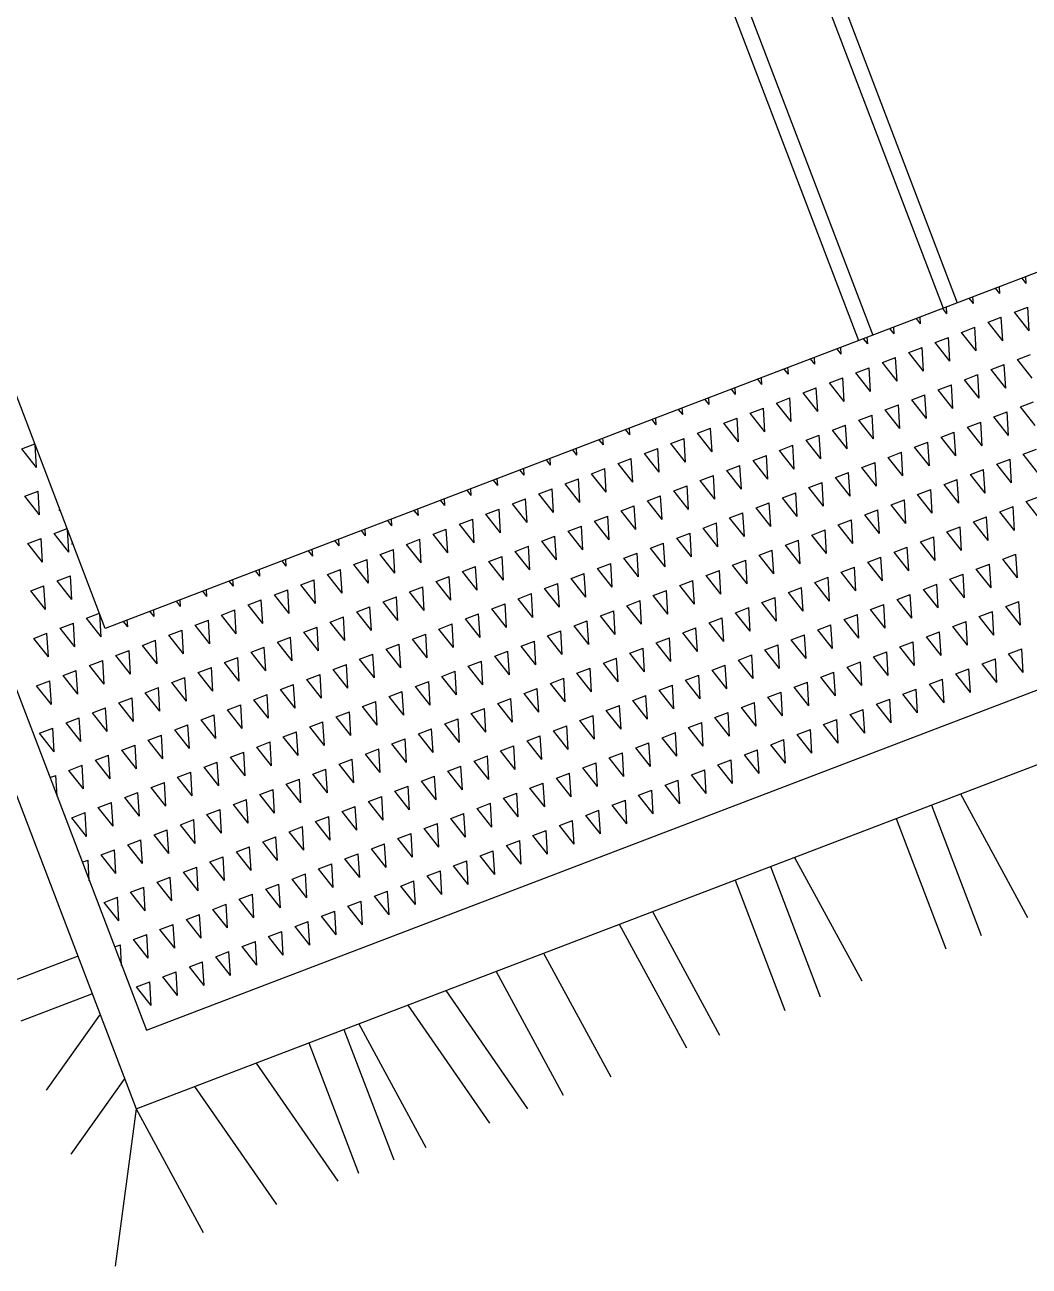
# Model space of a CAD drawing. Header units: inches. Extents: x -5597760 to 21122418, y -37133 to 23298423.
# Drawn here: x 9545069 to 9944739, y 12405907 to 12899630 of the extents above; entities that cross this region are included whole.
import ezdxf

# ---------------------------------------------------------------- set-up
doc = ezdxf.new("R2010")
doc.units = ezdxf.units.IN
doc.header["$MEASUREMENT"] = 0

# ---------------------------------------------------------------- blocks, each defined once
blk = doc.blocks.new('A$C6D2A2628')
for p, q in [((0.29098, 0.42973), (0.29098, 2.42973)), ((1.3599, 1.70425), (1.3599, 0.42973)), ((1.3799, 1.68668), (1.3799, 0.42973)), ((1.4799, 1.59881), (1.4799, 0.42973)), ((1.4999, 1.58124), (1.4999, 0.42973)), ((0.1019, 0.92673), (0.1019, 0.1)), ((0.1519, 0.87673), (0.1519, 0.15)), ((0.28196, 0.55504), (0.27258, 0.57127)), ((0.27258, 0.57127), (0.29098, 0.57127)), ((0.28196, 0.55504), (0.29098, 0.57066)), ((0.26321, 0.52256), (0.25383, 0.5388)), ((0.25383, 0.5388), (0.27258, 0.5388)), ((0.26321, 0.52256), (0.27258, 0.5388)), ((0.29098, 0.51942), (0.28932, 0.52108)), ((0.24446, 0.49008), (0.23508, 0.50632)), ((0.23508, 0.50632), (0.25383, 0.50632)), ((0.24446, 0.49008), (0.25383, 0.50632)), ((0.28196, 0.49008), (0.27258, 0.50632)), ((0.27258, 0.50632), (0.29098, 0.50632)), ((0.28196, 0.49008), (0.29098, 0.50571)), ((0.29098, 0.49622), (0.28932, 0.49456)), ((0.22571, 0.45761), (0.21633, 0.47385)), ((0.21633, 0.47385), (0.23508, 0.47385)), ((0.22571, 0.45761), (0.23508, 0.47385)), ((0.26321, 0.45761), (0.25383, 0.47385)), ((0.25383, 0.47385), (0.27258, 0.47385)), ((0.26321, 0.45761), (0.27258, 0.47385)), ((0.20696, 0.42513), (0.19758, 0.44137)), ((0.19758, 0.44137), (0.21633, 0.44137)), ((0.20696, 0.42513), (0.21633, 0.44137)), ((0.24446, 0.42513), (0.23508, 0.44137)), ((0.23508, 0.44137), (0.25383, 0.44137)), ((0.24446, 0.42513), (0.25383, 0.44137)), ((0.28196, 0.42513), (0.27258, 0.44137)), ((0.27258, 0.44137), (0.29098, 0.44137)), ((0.28196, 0.42513), (0.29098, 0.44076)), ((1.79098, 0.42973), (0.29098, 0.42973)), ((0.31946, 0.42513), (0.3168, 0.42973)), ((0.31946, 0.42513), (0.32211, 0.42973)), ((0.35696, 0.42513), (0.3543, 0.42973)), ((0.35696, 0.42513), (0.35961, 0.42973)), ((0.39446, 0.42513), (0.3918, 0.42973)), ((0.39446, 0.42513), (0.39711, 0.42973)), ((0.43196, 0.42513), (0.4293, 0.42973)), ((0.43196, 0.42513), (0.43461, 0.42973)), ((0.46946, 0.42513), (0.4668, 0.42973)), ((0.46946, 0.42513), (0.47211, 0.42973)), ((0.50696, 0.42513), (0.5043, 0.42973)), ((0.50696, 0.42513), (0.50961, 0.42973)), ((0.54446, 0.42513), (0.5418, 0.42973)), ((0.54446, 0.42513), (0.54711, 0.42973)), ((0.58196, 0.42513), (0.5793, 0.42973)), ((0.58196, 0.42513), (0.58461, 0.42973)), ((0.61946, 0.42513), (0.6168, 0.42973)), ((0.61946, 0.42513), (0.62211, 0.42973)), ((0.65696, 0.42513), (0.6543, 0.42973)), ((0.65696, 0.42513), (0.65961, 0.42973)), ((0.69446, 0.42513), (0.6918, 0.42973)), ((0.69446, 0.42513), (0.69711, 0.42973)), ((0.73196, 0.42513), (0.7293, 0.42973)), ((0.73196, 0.42513), (0.73461, 0.42973)), ((0.76946, 0.42513), (0.7668, 0.42973)), ((0.76946, 0.42513), (0.77211, 0.42973)), ((0.80696, 0.42513), (0.8043, 0.42973)), ((0.80696, 0.42513), (0.80961, 0.42973)), ((0.84446, 0.42513), (0.8418, 0.42973)), ((0.84446, 0.42513), (0.84711, 0.42973)), ((0.88196, 0.42513), (0.8793, 0.42973)), ((0.88196, 0.42513), (0.88461, 0.42973)), ((0.91946, 0.42513), (0.9168, 0.42973)), ((0.91946, 0.42513), (0.92211, 0.42973)), ((0.95696, 0.42513), (0.9543, 0.42973)), ((0.95696, 0.42513), (0.95961, 0.42973)), ((0.99446, 0.42513), (0.9918, 0.42973)), ((0.99446, 0.42513), (0.99711, 0.42973)), ((1.03196, 0.42513), (1.0293, 0.42973)), ((1.03196, 0.42513), (1.03461, 0.42973)), ((1.06946, 0.42513), (1.0668, 0.42973)), ((1.06946, 0.42513), (1.07211, 0.42973)), ((1.10696, 0.42513), (1.1043, 0.42973)), ((1.10696, 0.42513), (1.10961, 0.42973)), ((1.14446, 0.42513), (1.1418, 0.42973)), ((1.14446, 0.42513), (1.14711, 0.42973)), ((1.18196, 0.42513), (1.1793, 0.42973)), ((1.18196, 0.42513), (1.18461, 0.42973)), ((1.21946, 0.42513), (1.2168, 0.42973)), ((1.21946, 0.42513), (1.22211, 0.42973)), ((1.25696, 0.42513), (1.2543, 0.42973)), ((1.25696, 0.42513), (1.25961, 0.42973)), ((1.29446, 0.42513), (1.2918, 0.42973)), ((1.29446, 0.42513), (1.29711, 0.42973)), ((1.33196, 0.42513), (1.3293, 0.42973)), ((1.33196, 0.42513), (1.33461, 0.42973)), ((1.36946, 0.42513), (1.3668, 0.42973)), ((1.36946, 0.42513), (1.37211, 0.42973)), ((1.40696, 0.42513), (1.4043, 0.42973)), ((1.40696, 0.42513), (1.40961, 0.42973)), ((1.44446, 0.42513), (1.4418, 0.42973)), ((1.44446, 0.42513), (1.44711, 0.42973)), ((1.48196, 0.42513), (1.4793, 0.42973)), ((1.48196, 0.42513), (1.48461, 0.42973)), ((1.51946, 0.42513), (1.5168, 0.42973)), ((1.51946, 0.42513), (1.52211, 0.42973)), ((1.55696, 0.42513), (1.5543, 0.42973)), ((1.55696, 0.42513), (1.55961, 0.42973)), ((1.59446, 0.42513), (1.5918, 0.42973)), ((1.59446, 0.42513), (1.59711, 0.42973)), ((0.18821, 0.39266), (0.17883, 0.40889)), ((0.17883, 0.40889), (0.19758, 0.40889)), ((0.18821, 0.39266), (0.19758, 0.40889)), ((0.22571, 0.39266), (0.21633, 0.40889)), ((0.21633, 0.40889), (0.23508, 0.40889)), ((0.22571, 0.39266), (0.23508, 0.40889)), ((0.26321, 0.39266), (0.25383, 0.40889)), ((0.25383, 0.40889), (0.27258, 0.40889)), ((0.26321, 0.39266), (0.27258, 0.40889)), ((0.30071, 0.39266), (0.29133, 0.40889)), ((0.29133, 0.40889), (0.31008, 0.40889)), ((0.30071, 0.39266), (0.31008, 0.40889)), ((0.33821, 0.39266), (0.32883, 0.40889)), ((0.32883, 0.40889), (0.34758, 0.40889)), ((0.33821, 0.39266), (0.34758, 0.40889)), ((0.37571, 0.39266), (0.36633, 0.40889)), ((0.36633, 0.40889), (0.38508, 0.40889)), ((0.37571, 0.39266), (0.38508, 0.40889)), ((0.41321, 0.39266), (0.40383, 0.40889)), ((0.40383, 0.40889), (0.42258, 0.40889)), ((0.41321, 0.39266), (0.42258, 0.40889)), ((0.45071, 0.39266), (0.44133, 0.40889)), ((0.44133, 0.40889), (0.46008, 0.40889)), ((0.45071, 0.39266), (0.46008, 0.40889)), ((0.48821, 0.39266), (0.47883, 0.40889)), ((0.47883, 0.40889), (0.49758, 0.40889)), ((0.48821, 0.39266), (0.49758, 0.40889)), ((0.52571, 0.39266), (0.51633, 0.40889)), ((0.51633, 0.40889), (0.53508, 0.40889)), ((0.52571, 0.39266), (0.53508, 0.40889)), ((0.56321, 0.39266), (0.55383, 0.40889)), ((0.55383, 0.40889), (0.57258, 0.40889)), ((0.56321, 0.39266), (0.57258, 0.40889)), ((0.60071, 0.39266), (0.59133, 0.40889)), ((0.59133, 0.40889), (0.61008, 0.40889)), ((0.60071, 0.39266), (0.61008, 0.40889)), ((0.63821, 0.39266), (0.62883, 0.40889)), ((0.62883, 0.40889), (0.64758, 0.40889)), ((0.63821, 0.39266), (0.64758, 0.40889)), ((0.67571, 0.39266), (0.66633, 0.40889)), ((0.66633, 0.40889), (0.68508, 0.40889)), ((0.67571, 0.39266), (0.68508, 0.40889)), ((0.71321, 0.39266), (0.70383, 0.40889)), ((0.70383, 0.40889), (0.72258, 0.40889)), ((0.71321, 0.39266), (0.72258, 0.40889)), ((0.75071, 0.39266), (0.74133, 0.40889)), ((0.74133, 0.40889), (0.76008, 0.40889)), ((0.75071, 0.39266), (0.76008, 0.40889)), ((0.78821, 0.39266), (0.77883, 0.40889)), ((0.77883, 0.40889), (0.79758, 0.40889)), ((0.78821, 0.39266), (0.79758, 0.40889)), ((0.82571, 0.39266), (0.81633, 0.40889)), ((0.81633, 0.40889), (0.83508, 0.40889)), ((0.82571, 0.39266), (0.83508, 0.40889)), ((0.86321, 0.39266), (0.85383, 0.40889)), ((0.85383, 0.40889), (0.87258, 0.40889)), ((0.86321, 0.39266), (0.87258, 0.40889)), ((0.90071, 0.39266), (0.89133, 0.40889)), ((0.89133, 0.40889), (0.91008, 0.40889)), ((0.90071, 0.39266), (0.91008, 0.40889)), ((0.93821, 0.39266), (0.92883, 0.40889)), ((0.92883, 0.40889), (0.94758, 0.40889)), ((0.93821, 0.39266), (0.94758, 0.40889)), ((0.97571, 0.39266), (0.96633, 0.40889)), ((0.96633, 0.40889), (0.98508, 0.40889)), ((0.97571, 0.39266), (0.98508, 0.40889)), ((1.01321, 0.39266), (1.00383, 0.40889)), ((1.00383, 0.40889), (1.02258, 0.40889)), ((1.01321, 0.39266), (1.02258, 0.40889)), ((1.05071, 0.39266), (1.04133, 0.40889)), ((1.04133, 0.40889), (1.06008, 0.40889)), ((1.05071, 0.39266), (1.06008, 0.40889)), ((1.08821, 0.39266), (1.07883, 0.40889)), ((1.07883, 0.40889), (1.09758, 0.40889)), ((1.08821, 0.39266), (1.09758, 0.40889)), ((1.12571, 0.39266), (1.11633, 0.40889)), ((1.11633, 0.40889), (1.13508, 0.40889)), ((1.12571, 0.39266), (1.13508, 0.40889)), ((1.16321, 0.39266), (1.15383, 0.40889)), ((1.15383, 0.40889), (1.17258, 0.40889)), ((1.16321, 0.39266), (1.17258, 0.40889)), ((1.20071, 0.39266), (1.19133, 0.40889)), ((1.19133, 0.40889), (1.21008, 0.40889)), ((1.20071, 0.39266), (1.21008, 0.40889)), ((1.23821, 0.39266), (1.22883, 0.40889)), ((1.22883, 0.40889), (1.24758, 0.40889)), ((1.23821, 0.39266), (1.24758, 0.40889)), ((1.27571, 0.39266), (1.26633, 0.40889)), ((1.26633, 0.40889), (1.28508, 0.40889)), ((1.27571, 0.39266), (1.28508, 0.40889)), ((1.31321, 0.39266), (1.30383, 0.40889)), ((1.30383, 0.40889), (1.32258, 0.40889)), ((1.31321, 0.39266), (1.32258, 0.40889)), ((1.35071, 0.39266), (1.34133, 0.40889)), ((1.34133, 0.40889), (1.36008, 0.40889)), ((1.35071, 0.39266), (1.36008, 0.40889)), ((1.38821, 0.39266), (1.37883, 0.40889)), ((1.37883, 0.40889), (1.39758, 0.40889)), ((1.38821, 0.39266), (1.39758, 0.40889)), ((1.42571, 0.39266), (1.41633, 0.40889)), ((1.41633, 0.40889), (1.43508, 0.40889)), ((1.42571, 0.39266), (1.43508, 0.40889)), ((1.46321, 0.39266), (1.45383, 0.40889)), ((1.45383, 0.40889), (1.47258, 0.40889)), ((1.46321, 0.39266), (1.47258, 0.40889)), ((1.50071, 0.39266), (1.49133, 0.40889)), ((1.49133, 0.40889), (1.51008, 0.40889)), ((1.50071, 0.39266), (1.51008, 0.40889)), ((1.53821, 0.39266), (1.52883, 0.40889)), ((1.52883, 0.40889), (1.54758, 0.40889)), ((1.53821, 0.39266), (1.54758, 0.40889)), ((1.57571, 0.39266), (1.56633, 0.40889)), ((1.56633, 0.40889), (1.58508, 0.40889)), ((1.57571, 0.39266), (1.58508, 0.40889)), ((0.16946, 0.36018), (0.16008, 0.37642)), ((0.16008, 0.37642), (0.17883, 0.37642)), ((0.16946, 0.36018), (0.17883, 0.37642)), ((0.20696, 0.36018), (0.19758, 0.37642)), ((0.19758, 0.37642), (0.21633, 0.37642)), ((0.20696, 0.36018), (0.21633, 0.37642)), ((0.24446, 0.36018), (0.23508, 0.37642)), ((0.23508, 0.37642), (0.25383, 0.37642)), ((0.24446, 0.36018), (0.25383, 0.37642)), ((0.28196, 0.36018), (0.27258, 0.37642)), ((0.27258, 0.37642), (0.29133, 0.37642)), ((0.28196, 0.36018), (0.29133, 0.37642)), ((0.31946, 0.36018), (0.31008, 0.37642)), ((0.31008, 0.37642), (0.32883, 0.37642)), ((0.31946, 0.36018), (0.32883, 0.37642)), ((0.35696, 0.36018), (0.34758, 0.37642)), ((0.34758, 0.37642), (0.36633, 0.37642)), ((0.35696, 0.36018), (0.36633, 0.37642)), ((0.39446, 0.36018), (0.38508, 0.37642)), ((0.38508, 0.37642), (0.40383, 0.37642)), ((0.39446, 0.36018), (0.40383, 0.37642)), ((0.43196, 0.36018), (0.42258, 0.37642)), ((0.42258, 0.37642), (0.44133, 0.37642)), ((0.43196, 0.36018), (0.44133, 0.37642)), ((0.46946, 0.36018), (0.46008, 0.37642)), ((0.46008, 0.37642), (0.47883, 0.37642)), ((0.46946, 0.36018), (0.47883, 0.37642)), ((0.50696, 0.36018), (0.49758, 0.37642)), ((0.49758, 0.37642), (0.51633, 0.37642)), ((0.50696, 0.36018), (0.51633, 0.37642)), ((0.54446, 0.36018), (0.53508, 0.37642)), ((0.53508, 0.37642), (0.55383, 0.37642)), ((0.54446, 0.36018), (0.55383, 0.37642)), ((0.58196, 0.36018), (0.57258, 0.37642)), ((0.57258, 0.37642), (0.59133, 0.37642)), ((0.58196, 0.36018), (0.59133, 0.37642)), ((0.61946, 0.36018), (0.61008, 0.37642)), ((0.61008, 0.37642), (0.62883, 0.37642)), ((0.61946, 0.36018), (0.62883, 0.37642)), ((0.65696, 0.36018), (0.64758, 0.37642)), ((0.64758, 0.37642), (0.66633, 0.37642)), ((0.65696, 0.36018), (0.66633, 0.37642)), ((0.69446, 0.36018), (0.68508, 0.37642)), ((0.68508, 0.37642), (0.70383, 0.37642)), ((0.69446, 0.36018), (0.70383, 0.37642)), ((0.73196, 0.36018), (0.72258, 0.37642)), ((0.72258, 0.37642), (0.74133, 0.37642)), ((0.73196, 0.36018), (0.74133, 0.37642)), ((0.76946, 0.36018), (0.76008, 0.37642)), ((0.76008, 0.37642), (0.77883, 0.37642)), ((0.76946, 0.36018), (0.77883, 0.37642)), ((0.80696, 0.36018), (0.79758, 0.37642)), ((0.79758, 0.37642), (0.81633, 0.37642)), ((0.80696, 0.36018), (0.81633, 0.37642)), ((0.84446, 0.36018), (0.83508, 0.37642)), ((0.83508, 0.37642), (0.85383, 0.37642)), ((0.84446, 0.36018), (0.85383, 0.37642)), ((0.88196, 0.36018), (0.87258, 0.37642)), ((0.87258, 0.37642), (0.89133, 0.37642)), ((0.88196, 0.36018), (0.89133, 0.37642)), ((0.91946, 0.36018), (0.91008, 0.37642)), ((0.91008, 0.37642), (0.92883, 0.37642)), ((0.91946, 0.36018), (0.92883, 0.37642)), ((0.95696, 0.36018), (0.94758, 0.37642)), ((0.94758, 0.37642), (0.96633, 0.37642)), ((0.95696, 0.36018), (0.96633, 0.37642)), ((0.99446, 0.36018), (0.98508, 0.37642)), ((0.98508, 0.37642), (1.00383, 0.37642)), ((0.99446, 0.36018), (1.00383, 0.37642)), ((1.03196, 0.36018), (1.02258, 0.37642)), ((1.02258, 0.37642), (1.04133, 0.37642)), ((1.03196, 0.36018), (1.04133, 0.37642)), ((1.06946, 0.36018), (1.06008, 0.37642)), ((1.06008, 0.37642), (1.07883, 0.37642)), ((1.06946, 0.36018), (1.07883, 0.37642)), ((1.10696, 0.36018), (1.09758, 0.37642)), ((1.09758, 0.37642), (1.11633, 0.37642)), ((1.10696, 0.36018), (1.11633, 0.37642)), ((1.14446, 0.36018), (1.13508, 0.37642)), ((1.13508, 0.37642), (1.15383, 0.37642)), ((1.14446, 0.36018), (1.15383, 0.37642)), ((1.18196, 0.36018), (1.17258, 0.37642)), ((1.17258, 0.37642), (1.19133, 0.37642)), ((1.18196, 0.36018), (1.19133, 0.37642)), ((1.21946, 0.36018), (1.21008, 0.37642)), ((1.21008, 0.37642), (1.22883, 0.37642)), ((1.21946, 0.36018), (1.22883, 0.37642)), ((1.25696, 0.36018), (1.24758, 0.37642)), ((1.24758, 0.37642), (1.26633, 0.37642)), ((1.25696, 0.36018), (1.26633, 0.37642)), ((1.29446, 0.36018), (1.28508, 0.37642)), ((1.28508, 0.37642), (1.30383, 0.37642)), ((1.29446, 0.36018), (1.30383, 0.37642)), ((1.33196, 0.36018), (1.32258, 0.37642)), ((1.32258, 0.37642), (1.34133, 0.37642)), ((1.33196, 0.36018), (1.34133, 0.37642)), ((1.36946, 0.36018), (1.36008, 0.37642)), ((1.36008, 0.37642), (1.37883, 0.37642)), ((1.36946, 0.36018), (1.37883, 0.37642)), ((1.40696, 0.36018), (1.39758, 0.37642)), ((1.39758, 0.37642), (1.41633, 0.37642)), ((1.40696, 0.36018), (1.41633, 0.37642)), ((1.44446, 0.36018), (1.43508, 0.37642)), ((1.43508, 0.37642), (1.45383, 0.37642)), ((1.44446, 0.36018), (1.45383, 0.37642)), ((1.48196, 0.36018), (1.47258, 0.37642)), ((1.47258, 0.37642), (1.49133, 0.37642)), ((1.48196, 0.36018), (1.49133, 0.37642)), ((1.51946, 0.36018), (1.51008, 0.37642)), ((1.51008, 0.37642), (1.52883, 0.37642)), ((1.51946, 0.36018), (1.52883, 0.37642)), ((1.55696, 0.36018), (1.54758, 0.37642)), ((1.54758, 0.37642), (1.56633, 0.37642)), ((0.1519, 0.32977), (0.16008, 0.34394)), ((0.1519, 0.34394), (0.16008, 0.34394)), ((0.18821, 0.3277), (0.17883, 0.34394)), ((0.17883, 0.34394), (0.19758, 0.34394)), ((0.18821, 0.3277), (0.19758, 0.34394)), ((0.22571, 0.3277), (0.21633, 0.34394)), ((0.21633, 0.34394), (0.23508, 0.34394)), ((0.22571, 0.3277), (0.23508, 0.34394)), ((0.26321, 0.3277), (0.25383, 0.34394)), ((0.25383, 0.34394), (0.27258, 0.34394)), ((0.26321, 0.3277), (0.27258, 0.34394)), ((0.30071, 0.3277), (0.29133, 0.34394)), ((0.29133, 0.34394), (0.31008, 0.34394)), ((0.30071, 0.3277), (0.31008, 0.34394)), ((0.33821, 0.3277), (0.32883, 0.34394)), ((0.32883, 0.34394), (0.34758, 0.34394)), ((0.33821, 0.3277), (0.34758, 0.34394)), ((0.37571, 0.3277), (0.36633, 0.34394)), ((0.36633, 0.34394), (0.38508, 0.34394)), ((0.37571, 0.3277), (0.38508, 0.34394)), ((0.41321, 0.3277), (0.40383, 0.34394)), ((0.40383, 0.34394), (0.42258, 0.34394)), ((0.41321, 0.3277), (0.42258, 0.34394)), ((0.45071, 0.3277), (0.44133, 0.34394)), ((0.44133, 0.34394), (0.46008, 0.34394)), ((0.45071, 0.3277), (0.46008, 0.34394)), ((0.48821, 0.3277), (0.47883, 0.34394)), ((0.47883, 0.34394), (0.49758, 0.34394)), ((0.48821, 0.3277), (0.49758, 0.34394)), ((0.52571, 0.3277), (0.51633, 0.34394)), ((0.51633, 0.34394), (0.53508, 0.34394)), ((0.52571, 0.3277), (0.53508, 0.34394)), ((0.56321, 0.3277), (0.55383, 0.34394)), ((0.55383, 0.34394), (0.57258, 0.34394)), ((0.56321, 0.3277), (0.57258, 0.34394)), ((0.60071, 0.3277), (0.59133, 0.34394)), ((0.59133, 0.34394), (0.61008, 0.34394)), ((0.60071, 0.3277), (0.61008, 0.34394)), ((0.63821, 0.3277), (0.62883, 0.34394)), ((0.62883, 0.34394), (0.64758, 0.34394)), ((0.63821, 0.3277), (0.64758, 0.34394)), ((0.67571, 0.3277), (0.66633, 0.34394)), ((0.66633, 0.34394), (0.68508, 0.34394)), ((0.67571, 0.3277), (0.68508, 0.34394)), ((0.71321, 0.3277), (0.70383, 0.34394)), ((0.70383, 0.34394), (0.72258, 0.34394)), ((0.71321, 0.3277), (0.72258, 0.34394)), ((0.75071, 0.3277), (0.74133, 0.34394)), ((0.74133, 0.34394), (0.76008, 0.34394)), ((0.75071, 0.3277), (0.76008, 0.34394)), ((0.78821, 0.3277), (0.77883, 0.34394)), ((0.77883, 0.34394), (0.79758, 0.34394)), ((0.78821, 0.3277), (0.79758, 0.34394)), ((0.82571, 0.3277), (0.81633, 0.34394)), ((0.81633, 0.34394), (0.83508, 0.34394)), ((0.82571, 0.3277), (0.83508, 0.34394)), ((0.86321, 0.3277), (0.85383, 0.34394)), ((0.85383, 0.34394), (0.87258, 0.34394)), ((0.86321, 0.3277), (0.87258, 0.34394)), ((0.90071, 0.3277), (0.89133, 0.34394)), ((0.89133, 0.34394), (0.91008, 0.34394)), ((0.90071, 0.3277), (0.91008, 0.34394)), ((0.93821, 0.3277), (0.92883, 0.34394)), ((0.92883, 0.34394), (0.94758, 0.34394)), ((0.93821, 0.3277), (0.94758, 0.34394)), ((0.97571, 0.3277), (0.96633, 0.34394)), ((0.96633, 0.34394), (0.98508, 0.34394)), ((0.97571, 0.3277), (0.98508, 0.34394)), ((1.01321, 0.3277), (1.00383, 0.34394)), ((1.00383, 0.34394), (1.02258, 0.34394)), ((1.01321, 0.3277), (1.02258, 0.34394)), ((1.05071, 0.3277), (1.04133, 0.34394)), ((1.04133, 0.34394), (1.06008, 0.34394)), ((1.05071, 0.3277), (1.06008, 0.34394)), ((1.08821, 0.3277), (1.07883, 0.34394)), ((1.07883, 0.34394), (1.09758, 0.34394)), ((1.08821, 0.3277), (1.09758, 0.34394)), ((1.12571, 0.3277), (1.11633, 0.34394)), ((1.11633, 0.34394), (1.13508, 0.34394)), ((1.12571, 0.3277), (1.13508, 0.34394)), ((1.16321, 0.3277), (1.15383, 0.34394)), ((1.15383, 0.34394), (1.17258, 0.34394)), ((1.16321, 0.3277), (1.17258, 0.34394)), ((1.20071, 0.3277), (1.19133, 0.34394)), ((1.19133, 0.34394), (1.21008, 0.34394)), ((1.20071, 0.3277), (1.21008, 0.34394)), ((1.23821, 0.3277), (1.22883, 0.34394)), ((1.22883, 0.34394), (1.24758, 0.34394)), ((1.23821, 0.3277), (1.24758, 0.34394)), ((1.27571, 0.3277), (1.26633, 0.34394)), ((1.26633, 0.34394), (1.28508, 0.34394)), ((1.27571, 0.3277), (1.28508, 0.34394)), ((1.31321, 0.3277), (1.30383, 0.34394)), ((1.30383, 0.34394), (1.32258, 0.34394)), ((1.31321, 0.3277), (1.32258, 0.34394)), ((1.35071, 0.3277), (1.34133, 0.34394)), ((1.34133, 0.34394), (1.36008, 0.34394)), ((1.35071, 0.3277), (1.36008, 0.34394)), ((1.38821, 0.3277), (1.37883, 0.34394)), ((1.37883, 0.34394), (1.39758, 0.34394)), ((1.38821, 0.3277), (1.39758, 0.34394)), ((1.42571, 0.3277), (1.41633, 0.34394)), ((1.41633, 0.34394), (1.43508, 0.34394)), ((1.42571, 0.3277), (1.43508, 0.34394)), ((1.46321, 0.3277), (1.45383, 0.34394)), ((1.45383, 0.34394), (1.47258, 0.34394)), ((1.46321, 0.3277), (1.47258, 0.34394)), ((1.50071, 0.3277), (1.49133, 0.34394)), ((1.49133, 0.34394), (1.51008, 0.34394)), ((1.50071, 0.3277), (1.51008, 0.34394)), ((1.53821, 0.3277), (1.52883, 0.34394)), ((1.52883, 0.34394), (1.54758, 0.34394)), ((0.16946, 0.29523), (0.16008, 0.31147)), ((0.16008, 0.31147), (0.17883, 0.31147)), ((0.16946, 0.29523), (0.17883, 0.31147)), ((0.20696, 0.29523), (0.19758, 0.31147)), ((0.19758, 0.31147), (0.21633, 0.31147)), ((0.20696, 0.29523), (0.21633, 0.31147)), ((0.24446, 0.29523), (0.23508, 0.31147)), ((0.23508, 0.31147), (0.25383, 0.31147)), ((0.24446, 0.29523), (0.25383, 0.31147)), ((0.28196, 0.29523), (0.27258, 0.31147)), ((0.27258, 0.31147), (0.29133, 0.31147)), ((0.28196, 0.29523), (0.29133, 0.31147)), ((0.31946, 0.29523), (0.31008, 0.31147)), ((0.31008, 0.31147), (0.32883, 0.31147)), ((0.31946, 0.29523), (0.32883, 0.31147)), ((0.35696, 0.29523), (0.34758, 0.31147)), ((0.34758, 0.31147), (0.36633, 0.31147)), ((0.35696, 0.29523), (0.36633, 0.31147)), ((0.39446, 0.29523), (0.38508, 0.31147)), ((0.38508, 0.31147), (0.40383, 0.31147)), ((0.39446, 0.29523), (0.40383, 0.31147)), ((0.43196, 0.29523), (0.42258, 0.31147)), ((0.42258, 0.31147), (0.44133, 0.31147)), ((0.43196, 0.29523), (0.44133, 0.31147)), ((0.46946, 0.29523), (0.46008, 0.31147)), ((0.46008, 0.31147), (0.47883, 0.31147)), ((0.46946, 0.29523), (0.47883, 0.31147)), ((0.50696, 0.29523), (0.49758, 0.31147)), ((0.49758, 0.31147), (0.51633, 0.31147)), ((0.50696, 0.29523), (0.51633, 0.31147)), ((0.54446, 0.29523), (0.53508, 0.31147)), ((0.53508, 0.31147), (0.55383, 0.31147)), ((0.54446, 0.29523), (0.55383, 0.31147)), ((0.58196, 0.29523), (0.57258, 0.31147)), ((0.57258, 0.31147), (0.59133, 0.31147)), ((0.58196, 0.29523), (0.59133, 0.31147)), ((0.61946, 0.29523), (0.61008, 0.31147)), ((0.61008, 0.31147), (0.62883, 0.31147)), ((0.61946, 0.29523), (0.62883, 0.31147)), ((0.65696, 0.29523), (0.64758, 0.31147)), ((0.64758, 0.31147), (0.66633, 0.31147)), ((0.65696, 0.29523), (0.66633, 0.31147)), ((0.69446, 0.29523), (0.68508, 0.31147)), ((0.68508, 0.31147), (0.70383, 0.31147)), ((0.69446, 0.29523), (0.70383, 0.31147)), ((0.73196, 0.29523), (0.72258, 0.31147)), ((0.72258, 0.31147), (0.74133, 0.31147)), ((0.73196, 0.29523), (0.74133, 0.31147)), ((0.76946, 0.29523), (0.76008, 0.31147)), ((0.76008, 0.31147), (0.77883, 0.31147)), ((0.76946, 0.29523), (0.77883, 0.31147)), ((0.80696, 0.29523), (0.79758, 0.31147)), ((0.79758, 0.31147), (0.81633, 0.31147)), ((0.80696, 0.29523), (0.81633, 0.31147)), ((0.84446, 0.29523), (0.83508, 0.31147)), ((0.83508, 0.31147), (0.85383, 0.31147)), ((0.84446, 0.29523), (0.85383, 0.31147)), ((0.88196, 0.29523), (0.87258, 0.31147)), ((0.87258, 0.31147), (0.89133, 0.31147)), ((0.88196, 0.29523), (0.89133, 0.31147)), ((0.91946, 0.29523), (0.91008, 0.31147)), ((0.91008, 0.31147), (0.92883, 0.31147)), ((0.91946, 0.29523), (0.92883, 0.31147)), ((0.95696, 0.29523), (0.94758, 0.31147)), ((0.94758, 0.31147), (0.96633, 0.31147)), ((0.95696, 0.29523), (0.96633, 0.31147)), ((0.99446, 0.29523), (0.98508, 0.31147)), ((0.98508, 0.31147), (1.00383, 0.31147)), ((0.99446, 0.29523), (1.00383, 0.31147)), ((1.03196, 0.29523), (1.02258, 0.31147)), ((1.02258, 0.31147), (1.04133, 0.31147)), ((1.03196, 0.29523), (1.04133, 0.31147)), ((1.06946, 0.29523), (1.06008, 0.31147)), ((1.06008, 0.31147), (1.07883, 0.31147)), ((1.06946, 0.29523), (1.07883, 0.31147)), ((1.10696, 0.29523), (1.09758, 0.31147)), ((1.09758, 0.31147), (1.11633, 0.31147)), ((1.10696, 0.29523), (1.11633, 0.31147)), ((1.14446, 0.29523), (1.13508, 0.31147)), ((1.13508, 0.31147), (1.15383, 0.31147)), ((1.14446, 0.29523), (1.15383, 0.31147)), ((1.18196, 0.29523), (1.17258, 0.31147)), ((1.17258, 0.31147), (1.19133, 0.31147)), ((1.18196, 0.29523), (1.19133, 0.31147)), ((1.21946, 0.29523), (1.21008, 0.31147)), ((1.21008, 0.31147), (1.22883, 0.31147)), ((1.21946, 0.29523), (1.22883, 0.31147)), ((1.25696, 0.29523), (1.24758, 0.31147)), ((1.24758, 0.31147), (1.26633, 0.31147)), ((1.25696, 0.29523), (1.26633, 0.31147)), ((1.29446, 0.29523), (1.28508, 0.31147)), ((1.28508, 0.31147), (1.30383, 0.31147)), ((1.29446, 0.29523), (1.30383, 0.31147)), ((1.33196, 0.29523), (1.32258, 0.31147)), ((1.32258, 0.31147), (1.34133, 0.31147)), ((1.33196, 0.29523), (1.34133, 0.31147)), ((1.36946, 0.29523), (1.36008, 0.31147)), ((1.36008, 0.31147), (1.37883, 0.31147)), ((1.36946, 0.29523), (1.37883, 0.31147)), ((1.40696, 0.29523), (1.39758, 0.31147)), ((1.39758, 0.31147), (1.41633, 0.31147)), ((1.40696, 0.29523), (1.41633, 0.31147)), ((1.44446, 0.29523), (1.43508, 0.31147)), ((1.43508, 0.31147), (1.45383, 0.31147)), ((1.44446, 0.29523), (1.45383, 0.31147)), ((1.48196, 0.29523), (1.47258, 0.31147)), ((1.47258, 0.31147), (1.49133, 0.31147)), ((1.48196, 0.29523), (1.49133, 0.31147)), ((1.51946, 0.29523), (1.51008, 0.31147)), ((1.51008, 0.31147), (1.52883, 0.31147)), ((0.1519, 0.26482), (0.16008, 0.27899)), ((0.1519, 0.27899), (0.16008, 0.27899)), ((0.18821, 0.26275), (0.17883, 0.27899)), ((0.17883, 0.27899), (0.19758, 0.27899)), ((0.18821, 0.26275), (0.19758, 0.27899)), ((0.22571, 0.26275), (0.21633, 0.27899)), ((0.21633, 0.27899), (0.23508, 0.27899)), ((0.22571, 0.26275), (0.23508, 0.27899)), ((0.26321, 0.26275), (0.25383, 0.27899)), ((0.25383, 0.27899), (0.27258, 0.27899)), ((0.26321, 0.26275), (0.27258, 0.27899)), ((0.30071, 0.26275), (0.29133, 0.27899)), ((0.29133, 0.27899), (0.31008, 0.27899)), ((0.30071, 0.26275), (0.31008, 0.27899)), ((0.33821, 0.26275), (0.32883, 0.27899)), ((0.32883, 0.27899), (0.34758, 0.27899)), ((0.33821, 0.26275), (0.34758, 0.27899)), ((0.37571, 0.26275), (0.36633, 0.27899)), ((0.36633, 0.27899), (0.38508, 0.27899)), ((0.37571, 0.26275), (0.38508, 0.27899)), ((0.41321, 0.26275), (0.40383, 0.27899)), ((0.40383, 0.27899), (0.42258, 0.27899)), ((0.41321, 0.26275), (0.42258, 0.27899)), ((0.45071, 0.26275), (0.44133, 0.27899)), ((0.44133, 0.27899), (0.46008, 0.27899)), ((0.45071, 0.26275), (0.46008, 0.27899)), ((0.48821, 0.26275), (0.47883, 0.27899)), ((0.47883, 0.27899), (0.49758, 0.27899)), ((0.48821, 0.26275), (0.49758, 0.27899)), ((0.52571, 0.26275), (0.51633, 0.27899)), ((0.51633, 0.27899), (0.53508, 0.27899)), ((0.52571, 0.26275), (0.53508, 0.27899)), ((0.56321, 0.26275), (0.55383, 0.27899)), ((0.55383, 0.27899), (0.57258, 0.27899)), ((0.56321, 0.26275), (0.57258, 0.27899)), ((0.60071, 0.26275), (0.59133, 0.27899)), ((0.59133, 0.27899), (0.61008, 0.27899)), ((0.60071, 0.26275), (0.61008, 0.27899)), ((0.63821, 0.26275), (0.62883, 0.27899)), ((0.62883, 0.27899), (0.64758, 0.27899)), ((0.63821, 0.26275), (0.64758, 0.27899)), ((0.67571, 0.26275), (0.66633, 0.27899)), ((0.66633, 0.27899), (0.68508, 0.27899)), ((0.67571, 0.26275), (0.68508, 0.27899)), ((0.71321, 0.26275), (0.70383, 0.27899)), ((0.70383, 0.27899), (0.72258, 0.27899)), ((0.71321, 0.26275), (0.72258, 0.27899)), ((0.75071, 0.26275), (0.74133, 0.27899)), ((0.74133, 0.27899), (0.76008, 0.27899)), ((0.75071, 0.26275), (0.76008, 0.27899)), ((0.78821, 0.26275), (0.77883, 0.27899)), ((0.77883, 0.27899), (0.79758, 0.27899)), ((0.78821, 0.26275), (0.79758, 0.27899)), ((0.82571, 0.26275), (0.81633, 0.27899)), ((0.81633, 0.27899), (0.83508, 0.27899)), ((0.82571, 0.26275), (0.83508, 0.27899)), ((0.86321, 0.26275), (0.85383, 0.27899)), ((0.85383, 0.27899), (0.87258, 0.27899)), ((0.86321, 0.26275), (0.87258, 0.27899)), ((0.90071, 0.26275), (0.89133, 0.27899)), ((0.89133, 0.27899), (0.91008, 0.27899)), ((0.90071, 0.26275), (0.91008, 0.27899)), ((0.93821, 0.26275), (0.92883, 0.27899)), ((0.92883, 0.27899), (0.94758, 0.27899)), ((0.93821, 0.26275), (0.94758, 0.27899)), ((0.97571, 0.26275), (0.96633, 0.27899)), ((0.96633, 0.27899), (0.98508, 0.27899)), ((0.97571, 0.26275), (0.98508, 0.27899)), ((1.01321, 0.26275), (1.00383, 0.27899)), ((1.00383, 0.27899), (1.02258, 0.27899)), ((1.01321, 0.26275), (1.02258, 0.27899)), ((1.05071, 0.26275), (1.04133, 0.27899)), ((1.04133, 0.27899), (1.06008, 0.27899)), ((1.05071, 0.26275), (1.06008, 0.27899)), ((1.08821, 0.26275), (1.07883, 0.27899)), ((1.07883, 0.27899), (1.09758, 0.27899)), ((1.08821, 0.26275), (1.09758, 0.27899)), ((1.12571, 0.26275), (1.11633, 0.27899)), ((1.11633, 0.27899), (1.13508, 0.27899)), ((1.12571, 0.26275), (1.13508, 0.27899)), ((1.16321, 0.26275), (1.15383, 0.27899)), ((1.15383, 0.27899), (1.17258, 0.27899)), ((1.16321, 0.26275), (1.17258, 0.27899)), ((1.20071, 0.26275), (1.19133, 0.27899)), ((1.19133, 0.27899), (1.21008, 0.27899)), ((1.20071, 0.26275), (1.21008, 0.27899)), ((1.23821, 0.26275), (1.22883, 0.27899)), ((1.22883, 0.27899), (1.24758, 0.27899)), ((1.23821, 0.26275), (1.24758, 0.27899)), ((1.27571, 0.26275), (1.26633, 0.27899)), ((1.26633, 0.27899), (1.28508, 0.27899)), ((1.27571, 0.26275), (1.28508, 0.27899)), ((1.31321, 0.26275), (1.30383, 0.27899)), ((1.30383, 0.27899), (1.32258, 0.27899)), ((1.31321, 0.26275), (1.32258, 0.27899)), ((1.35071, 0.26275), (1.34133, 0.27899)), ((1.34133, 0.27899), (1.36008, 0.27899)), ((1.35071, 0.26275), (1.36008, 0.27899)), ((1.38821, 0.26275), (1.37883, 0.27899)), ((1.37883, 0.27899), (1.39758, 0.27899)), ((1.38821, 0.26275), (1.39758, 0.27899)), ((1.42571, 0.26275), (1.41633, 0.27899)), ((1.41633, 0.27899), (1.43508, 0.27899)), ((1.42571, 0.26275), (1.43508, 0.27899)), ((1.46321, 0.26275), (1.45383, 0.27899)), ((1.45383, 0.27899), (1.47258, 0.27899)), ((1.46321, 0.26275), (1.47258, 0.27899)), ((1.50071, 0.26275), (1.49133, 0.27899)), ((1.49133, 0.27899), (1.51008, 0.27899)), ((0.16946, 0.23028), (0.16008, 0.24651)), ((0.16008, 0.24651), (0.17883, 0.24651)), ((0.16946, 0.23028), (0.17883, 0.24651)), ((0.20696, 0.23028), (0.19758, 0.24651)), ((0.19758, 0.24651), (0.21633, 0.24651)), ((0.20696, 0.23028), (0.21633, 0.24651)), ((0.24446, 0.23028), (0.23508, 0.24651)), ((0.23508, 0.24651), (0.25383, 0.24651)), ((0.24446, 0.23028), (0.25383, 0.24651)), ((0.28196, 0.23028), (0.27258, 0.24651)), ((0.27258, 0.24651), (0.29133, 0.24651)), ((0.28196, 0.23028), (0.29133, 0.24651)), ((0.31946, 0.23028), (0.31008, 0.24651)), ((0.31008, 0.24651), (0.32883, 0.24651)), ((0.31946, 0.23028), (0.32883, 0.24651)), ((0.35696, 0.23028), (0.34758, 0.24651)), ((0.34758, 0.24651), (0.36633, 0.24651)), ((0.35696, 0.23028), (0.36633, 0.24651)), ((0.39446, 0.23028), (0.38508, 0.24651)), ((0.38508, 0.24651), (0.40383, 0.24651)), ((0.39446, 0.23028), (0.40383, 0.24651)), ((0.43196, 0.23028), (0.42258, 0.24651)), ((0.42258, 0.24651), (0.44133, 0.24651)), ((0.43196, 0.23028), (0.44133, 0.24651)), ((0.46946, 0.23028), (0.46008, 0.24651)), ((0.46008, 0.24651), (0.47883, 0.24651)), ((0.46946, 0.23028), (0.47883, 0.24651)), ((0.50696, 0.23028), (0.49758, 0.24651)), ((0.49758, 0.24651), (0.51633, 0.24651)), ((0.50696, 0.23028), (0.51633, 0.24651)), ((0.54446, 0.23028), (0.53508, 0.24651)), ((0.53508, 0.24651), (0.55383, 0.24651)), ((0.54446, 0.23028), (0.55383, 0.24651)), ((0.58196, 0.23028), (0.57258, 0.24651)), ((0.57258, 0.24651), (0.59133, 0.24651)), ((0.58196, 0.23028), (0.59133, 0.24651)), ((0.61946, 0.23028), (0.61008, 0.24651)), ((0.61008, 0.24651), (0.62883, 0.24651)), ((0.61946, 0.23028), (0.62883, 0.24651)), ((0.65696, 0.23028), (0.64758, 0.24651)), ((0.64758, 0.24651), (0.66633, 0.24651)), ((0.65696, 0.23028), (0.66633, 0.24651)), ((0.69446, 0.23028), (0.68508, 0.24651)), ((0.68508, 0.24651), (0.70383, 0.24651)), ((0.69446, 0.23028), (0.70383, 0.24651)), ((0.73196, 0.23028), (0.72258, 0.24651)), ((0.72258, 0.24651), (0.74133, 0.24651)), ((0.73196, 0.23028), (0.74133, 0.24651)), ((0.76946, 0.23028), (0.76008, 0.24651)), ((0.76008, 0.24651), (0.77883, 0.24651)), ((0.76946, 0.23028), (0.77883, 0.24651)), ((0.80696, 0.23028), (0.79758, 0.24651)), ((0.79758, 0.24651), (0.81633, 0.24651)), ((0.80696, 0.23028), (0.81633, 0.24651)), ((0.84446, 0.23028), (0.83508, 0.24651)), ((0.83508, 0.24651), (0.85383, 0.24651)), ((0.84446, 0.23028), (0.85383, 0.24651)), ((0.88196, 0.23028), (0.87258, 0.24651)), ((0.87258, 0.24651), (0.89133, 0.24651)), ((0.88196, 0.23028), (0.89133, 0.24651)), ((0.91946, 0.23028), (0.91008, 0.24651)), ((0.91008, 0.24651), (0.92883, 0.24651)), ((0.91946, 0.23028), (0.92883, 0.24651)), ((0.95696, 0.23028), (0.94758, 0.24651)), ((0.94758, 0.24651), (0.96633, 0.24651)), ((0.95696, 0.23028), (0.96633, 0.24651)), ((0.99446, 0.23028), (0.98508, 0.24651)), ((0.98508, 0.24651), (1.00383, 0.24651)), ((0.99446, 0.23028), (1.00383, 0.24651)), ((1.03196, 0.23028), (1.02258, 0.24651)), ((1.02258, 0.24651), (1.04133, 0.24651)), ((1.03196, 0.23028), (1.04133, 0.24651)), ((1.06946, 0.23028), (1.06008, 0.24651)), ((1.06008, 0.24651), (1.07883, 0.24651)), ((1.06946, 0.23028), (1.07883, 0.24651)), ((1.10696, 0.23028), (1.09758, 0.24651)), ((1.09758, 0.24651), (1.11633, 0.24651)), ((1.10696, 0.23028), (1.11633, 0.24651)), ((1.14446, 0.23028), (1.13508, 0.24651)), ((1.13508, 0.24651), (1.15383, 0.24651)), ((1.14446, 0.23028), (1.15383, 0.24651)), ((1.18196, 0.23028), (1.17258, 0.24651)), ((1.17258, 0.24651), (1.19133, 0.24651)), ((1.18196, 0.23028), (1.19133, 0.24651)), ((1.21946, 0.23028), (1.21008, 0.24651)), ((1.21008, 0.24651), (1.22883, 0.24651)), ((1.21946, 0.23028), (1.22883, 0.24651)), ((1.25696, 0.23028), (1.24758, 0.24651)), ((1.24758, 0.24651), (1.26633, 0.24651)), ((1.25696, 0.23028), (1.26633, 0.24651)), ((1.29446, 0.23028), (1.28508, 0.24651)), ((1.28508, 0.24651), (1.30383, 0.24651)), ((1.29446, 0.23028), (1.30383, 0.24651)), ((1.33196, 0.23028), (1.32258, 0.24651)), ((1.32258, 0.24651), (1.34133, 0.24651)), ((1.33196, 0.23028), (1.34133, 0.24651)), ((1.36946, 0.23028), (1.36008, 0.24651)), ((1.36008, 0.24651), (1.37883, 0.24651)), ((1.36946, 0.23028), (1.37883, 0.24651)), ((1.40696, 0.23028), (1.39758, 0.24651)), ((1.39758, 0.24651), (1.41633, 0.24651)), ((1.40696, 0.23028), (1.41633, 0.24651)), ((1.44446, 0.23028), (1.43508, 0.24651)), ((1.43508, 0.24651), (1.45383, 0.24651)), ((1.44446, 0.23028), (1.45383, 0.24651)), ((0.00145, 0.21727), (0.10145, 0.21727)), ((0.1519, 0.19987), (0.16008, 0.21404)), ((0.1519, 0.21404), (0.16008, 0.21404)), ((0.18821, 0.1978), (0.17883, 0.21404)), ((0.17883, 0.21404), (0.19758, 0.21404)), ((0.18821, 0.1978), (0.19758, 0.21404)), ((0.22571, 0.1978), (0.21633, 0.21404)), ((0.21633, 0.21404), (0.23508, 0.21404)), ((0.22571, 0.1978), (0.23508, 0.21404)), ((0.26321, 0.1978), (0.25383, 0.21404)), ((0.25383, 0.21404), (0.27258, 0.21404)), ((0.26321, 0.1978), (0.27258, 0.21404)), ((0.30071, 0.1978), (0.29133, 0.21404)), ((0.29133, 0.21404), (0.31008, 0.21404)), ((0.30071, 0.1978), (0.31008, 0.21404)), ((0.33821, 0.1978), (0.32883, 0.21404)), ((0.32883, 0.21404), (0.34758, 0.21404)), ((0.33821, 0.1978), (0.34758, 0.21404)), ((0.37571, 0.1978), (0.36633, 0.21404)), ((0.36633, 0.21404), (0.38508, 0.21404)), ((0.37571, 0.1978), (0.38508, 0.21404)), ((0.41321, 0.1978), (0.40383, 0.21404)), ((0.40383, 0.21404), (0.42258, 0.21404)), ((0.41321, 0.1978), (0.42258, 0.21404)), ((0.45071, 0.1978), (0.44133, 0.21404)), ((0.44133, 0.21404), (0.46008, 0.21404)), ((0.45071, 0.1978), (0.46008, 0.21404)), ((0.48821, 0.1978), (0.47883, 0.21404)), ((0.47883, 0.21404), (0.49758, 0.21404)), ((0.48821, 0.1978), (0.49758, 0.21404)), ((0.52571, 0.1978), (0.51633, 0.21404)), ((0.51633, 0.21404), (0.53508, 0.21404)), ((0.52571, 0.1978), (0.53508, 0.21404)), ((0.56321, 0.1978), (0.55383, 0.21404)), ((0.55383, 0.21404), (0.57258, 0.21404)), ((0.56321, 0.1978), (0.57258, 0.21404)), ((0.60071, 0.1978), (0.59133, 0.21404)), ((0.59133, 0.21404), (0.61008, 0.21404)), ((0.60071, 0.1978), (0.61008, 0.21404)), ((0.63821, 0.1978), (0.62883, 0.21404)), ((0.62883, 0.21404), (0.64758, 0.21404)), ((0.63821, 0.1978), (0.64758, 0.21404)), ((0.67571, 0.1978), (0.66633, 0.21404)), ((0.66633, 0.21404), (0.68508, 0.21404)), ((0.67571, 0.1978), (0.68508, 0.21404)), ((0.71321, 0.1978), (0.70383, 0.21404)), ((0.70383, 0.21404), (0.72258, 0.21404)), ((0.71321, 0.1978), (0.72258, 0.21404)), ((0.75071, 0.1978), (0.74133, 0.21404)), ((0.74133, 0.21404), (0.76008, 0.21404)), ((0.75071, 0.1978), (0.76008, 0.21404)), ((0.78821, 0.1978), (0.77883, 0.21404)), ((0.77883, 0.21404), (0.79758, 0.21404)), ((0.78821, 0.1978), (0.79758, 0.21404)), ((0.82571, 0.1978), (0.81633, 0.21404)), ((0.81633, 0.21404), (0.83508, 0.21404)), ((0.82571, 0.1978), (0.83508, 0.21404)), ((0.86321, 0.1978), (0.85383, 0.21404)), ((0.85383, 0.21404), (0.87258, 0.21404)), ((0.86321, 0.1978), (0.87258, 0.21404)), ((0.90071, 0.1978), (0.89133, 0.21404)), ((0.89133, 0.21404), (0.91008, 0.21404)), ((0.90071, 0.1978), (0.91008, 0.21404)), ((0.93821, 0.1978), (0.92883, 0.21404)), ((0.92883, 0.21404), (0.94758, 0.21404)), ((0.93821, 0.1978), (0.94758, 0.21404)), ((0.97571, 0.1978), (0.96633, 0.21404)), ((0.96633, 0.21404), (0.98508, 0.21404)), ((0.97571, 0.1978), (0.98508, 0.21404)), ((1.01321, 0.1978), (1.00383, 0.21404)), ((1.00383, 0.21404), (1.02258, 0.21404)), ((1.01321, 0.1978), (1.02258, 0.21404)), ((1.05071, 0.1978), (1.04133, 0.21404)), ((1.04133, 0.21404), (1.06008, 0.21404)), ((1.05071, 0.1978), (1.06008, 0.21404)), ((1.08821, 0.1978), (1.07883, 0.21404)), ((1.07883, 0.21404), (1.09758, 0.21404)), ((1.08821, 0.1978), (1.09758, 0.21404)), ((1.12571, 0.1978), (1.11633, 0.21404)), ((1.11633, 0.21404), (1.13508, 0.21404)), ((1.12571, 0.1978), (1.13508, 0.21404)), ((1.16321, 0.1978), (1.15383, 0.21404)), ((1.15383, 0.21404), (1.17258, 0.21404)), ((1.16321, 0.1978), (1.17258, 0.21404)), ((1.20071, 0.1978), (1.19133, 0.21404)), ((1.19133, 0.21404), (1.21008, 0.21404)), ((1.20071, 0.1978), (1.21008, 0.21404)), ((1.23821, 0.1978), (1.22883, 0.21404)), ((1.22883, 0.21404), (1.24758, 0.21404)), ((1.23821, 0.1978), (1.24758, 0.21404)), ((1.27571, 0.1978), (1.26633, 0.21404)), ((1.26633, 0.21404), (1.28508, 0.21404)), ((1.27571, 0.1978), (1.28508, 0.21404)), ((1.31321, 0.1978), (1.30383, 0.21404)), ((1.30383, 0.21404), (1.32258, 0.21404)), ((1.31321, 0.1978), (1.32258, 0.21404)), ((1.35071, 0.1978), (1.34133, 0.21404)), ((1.34133, 0.21404), (1.36008, 0.21404)), ((1.35071, 0.1978), (1.36008, 0.21404)), ((1.38821, 0.1978), (1.37883, 0.21404)), ((1.37883, 0.21404), (1.39758, 0.21404)), ((1.38821, 0.1978), (1.39758, 0.21404)), ((1.42571, 0.1978), (1.41633, 0.21404)), ((1.41633, 0.21404), (1.43508, 0.21404)), ((1.42571, 0.1978), (1.43508, 0.21404)), ((0.00145, 0.1884), (0.10145, 0.1884)), ((0.16946, 0.16532), (0.16008, 0.18156)), ((0.16008, 0.18156), (0.17883, 0.18156)), ((0.16946, 0.16532), (0.17883, 0.18156)), ((0.20696, 0.16532), (0.19758, 0.18156)), ((0.19758, 0.18156), (0.21633, 0.18156)), ((0.20696, 0.16532), (0.21633, 0.18156)), ((0.24446, 0.16532), (0.23508, 0.18156)), ((0.23508, 0.18156), (0.25383, 0.18156)), ((0.24446, 0.16532), (0.25383, 0.18156)), ((0.28196, 0.16532), (0.27258, 0.18156)), ((0.27258, 0.18156), (0.29133, 0.18156)), ((0.28196, 0.16532), (0.29133, 0.18156)), ((0.31946, 0.16532), (0.31008, 0.18156)), ((0.31008, 0.18156), (0.32883, 0.18156)), ((0.31946, 0.16532), (0.32883, 0.18156)), ((0.35696, 0.16532), (0.34758, 0.18156)), ((0.34758, 0.18156), (0.36633, 0.18156)), ((0.35696, 0.16532), (0.36633, 0.18156)), ((0.39446, 0.16532), (0.38508, 0.18156)), ((0.38508, 0.18156), (0.40383, 0.18156)), ((0.39446, 0.16532), (0.40383, 0.18156)), ((0.43196, 0.16532), (0.42258, 0.18156)), ((0.42258, 0.18156), (0.44133, 0.18156)), ((0.43196, 0.16532), (0.44133, 0.18156)), ((0.46946, 0.16532), (0.46008, 0.18156)), ((0.46008, 0.18156), (0.47883, 0.18156)), ((0.46946, 0.16532), (0.47883, 0.18156)), ((0.50696, 0.16532), (0.49758, 0.18156)), ((0.49758, 0.18156), (0.51633, 0.18156)), ((0.50696, 0.16532), (0.51633, 0.18156)), ((0.54446, 0.16532), (0.53508, 0.18156)), ((0.53508, 0.18156), (0.55383, 0.18156)), ((0.54446, 0.16532), (0.55383, 0.18156)), ((0.58196, 0.16532), (0.57258, 0.18156)), ((0.57258, 0.18156), (0.59133, 0.18156)), ((0.58196, 0.16532), (0.59133, 0.18156)), ((0.61946, 0.16532), (0.61008, 0.18156)), ((0.61008, 0.18156), (0.62883, 0.18156)), ((0.61946, 0.16532), (0.62883, 0.18156)), ((0.65696, 0.16532), (0.64758, 0.18156)), ((0.64758, 0.18156), (0.66633, 0.18156)), ((0.65696, 0.16532), (0.66633, 0.18156)), ((0.69446, 0.16532), (0.68508, 0.18156)), ((0.68508, 0.18156), (0.70383, 0.18156)), ((0.69446, 0.16532), (0.70383, 0.18156)), ((0.73196, 0.16532), (0.72258, 0.18156)), ((0.72258, 0.18156), (0.74133, 0.18156)), ((0.73196, 0.16532), (0.74133, 0.18156)), ((0.76946, 0.16532), (0.76008, 0.18156)), ((0.76008, 0.18156), (0.77883, 0.18156)), ((0.76946, 0.16532), (0.77883, 0.18156)), ((0.80696, 0.16532), (0.79758, 0.18156)), ((0.79758, 0.18156), (0.81633, 0.18156)), ((0.80696, 0.16532), (0.81633, 0.18156)), ((0.84446, 0.16532), (0.83508, 0.18156)), ((0.83508, 0.18156), (0.85383, 0.18156)), ((0.84446, 0.16532), (0.85383, 0.18156)), ((0.88196, 0.16532), (0.87258, 0.18156)), ((0.87258, 0.18156), (0.89133, 0.18156)), ((0.88196, 0.16532), (0.89133, 0.18156)), ((0.91946, 0.16532), (0.91008, 0.18156)), ((0.91008, 0.18156), (0.92883, 0.18156)), ((0.91946, 0.16532), (0.92883, 0.18156)), ((0.95696, 0.16532), (0.94758, 0.18156)), ((0.94758, 0.18156), (0.96633, 0.18156)), ((0.95696, 0.16532), (0.96633, 0.18156)), ((0.99446, 0.16532), (0.98508, 0.18156)), ((0.98508, 0.18156), (1.00383, 0.18156)), ((0.99446, 0.16532), (1.00383, 0.18156)), ((1.03196, 0.16532), (1.02258, 0.18156)), ((1.02258, 0.18156), (1.04133, 0.18156)), ((1.03196, 0.16532), (1.04133, 0.18156)), ((1.06946, 0.16532), (1.06008, 0.18156)), ((1.06008, 0.18156), (1.07883, 0.18156)), ((1.06946, 0.16532), (1.07883, 0.18156)), ((1.10696, 0.16532), (1.09758, 0.18156)), ((1.09758, 0.18156), (1.11633, 0.18156)), ((1.10696, 0.16532), (1.11633, 0.18156)), ((1.14446, 0.16532), (1.13508, 0.18156)), ((1.13508, 0.18156), (1.15383, 0.18156)), ((1.14446, 0.16532), (1.15383, 0.18156)), ((1.18196, 0.16532), (1.17258, 0.18156)), ((1.17258, 0.18156), (1.19133, 0.18156)), ((1.18196, 0.16532), (1.19133, 0.18156)), ((1.21946, 0.16532), (1.21008, 0.18156)), ((1.21008, 0.18156), (1.22883, 0.18156)), ((1.21946, 0.16532), (1.22883, 0.18156)), ((1.25696, 0.16532), (1.24758, 0.18156)), ((1.24758, 0.18156), (1.26633, 0.18156)), ((1.25696, 0.16532), (1.26633, 0.18156)), ((1.29446, 0.16532), (1.28508, 0.18156)), ((1.28508, 0.18156), (1.30383, 0.18156)), ((1.29446, 0.16532), (1.30383, 0.18156)), ((1.33196, 0.16532), (1.32258, 0.18156)), ((1.32258, 0.18156), (1.34133, 0.18156)), ((1.33196, 0.16532), (1.34133, 0.18156)), ((1.36946, 0.16532), (1.36008, 0.18156)), ((1.36008, 0.18156), (1.37883, 0.18156)), ((1.36946, 0.16532), (1.37883, 0.18156)), ((1.40696, 0.16532), (1.39758, 0.18156)), ((1.39758, 0.18156), (1.41633, 0.18156)), ((1.40696, 0.16532), (1.41633, 0.18156)), ((0, 0.13552), (0.10145, 0.17218)), ((0.1519, 0.15), (1.94315, 0.15)), ((0, 0.08626), (0.10145, 0.12293)), ((0.1019, 0.1), (0.0019, 0)), ((0.1019, 0.1), (1.99315, 0.1)), ((0.1019, 0.1), (0.12664, 0)), ((0.18506, 0.1), (0.23049, 0)), ((0.27246, 0.1), (0.31788, 0)), ((0.34692, 0.1), (0.34692, 0)), ((0.39692, 0.1), (0.39692, 0)), ((0.41787, 0.1), (0.44261, 0)), ((0.48759, 0.1), (0.53301, 0)), ((0.54137, 0.1), (0.58679, 0)), ((0.61283, 0.1), (0.63757, 0)), ((0.68006, 0.1), (0.70479, 0)), ((0.78762, 0.1), (0.81236, 0)), ((0.83468, 0.1), (0.85942, 0)), ((0.95197, 0.1), (0.95197, 0)), ((1.00197, 0.1), (1.00197, 0)), ((1.03636, 0.1), (1.0611, 0)), ((1.18054, 0.1), (1.18054, 0)), ((1.23054, 0.1), (1.23054, 0)), ((1.27166, 0.1), (1.2964, 0))]:
    blk.add_line(p, q)
blk = doc.blocks.new('01-01-cad-blocks-net-beds')
at = {"xscale": 1000, "yscale": 1000, "zscale": 1000}
blk.add_blockref('A$C6D2A2628', (44545.2, 14731.32), dxfattribs=at)

msp = doc.modelspace()

# ---------------------------------------------------------------- block references
at = {"xscale": 300.1938731896516, "yscale": 554.7683964805537, "zscale": 300.1938731896516, "rotation": 20.89932353322971}
msp.add_blockref('01-01-cad-blocks-net-beds', (3466.3, 689.2), dxfattribs=at)

doc.saveas('drawing.dxf')
